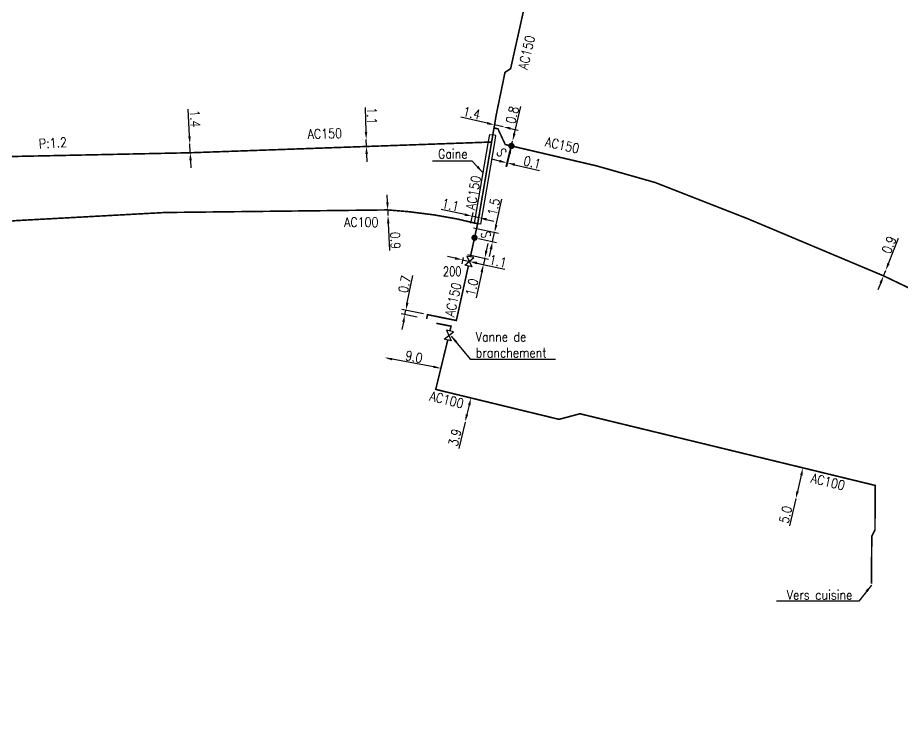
# Model space of a CAD drawing. Header units: millimetres. Extents: x 100882 to 102000, y 121995 to 123000.
# Drawn here: x 101284.4 to 101423.9, y 121999.9 to 122109.5 of the extents above; entities that cross this region are included whole.
import ezdxf
from ezdxf.enums import TextEntityAlignment as Align

# ---------------------------------------------------------------- set-up
doc = ezdxf.new("R2010")
doc.units = ezdxf.units.MM
doc.header["$PDMODE"] = 34
doc.linetypes.add('L_25_AP', pattern=[2000, 1000, 1000])
doc.layers.get('0').update_dxf_attribs({"linetype": 'CONTINUOUS'})
doc.layers.get('DEFPOINTS').update_dxf_attribs({"linetype": 'CONTINUOUS'})
for name, color, linetype in [('L_150', 1, 'CONTINUOUS'), ('L_300', 7, 'CONTINUOUS'), ('L_400', 7, 'CONTINUOUS')]:
    doc.layers.add(name, color=color, linetype=linetype)
doc.styles.add('G_ROMANS', font='ROMANS.SHX', dxfattribs={"width": 0.75})
doc.styles.get("Standard").update_dxf_attribs({"font": 'romans.shx', "width": 0.85})
doc.dimstyles.get("Standard").update_dxf_attribs({"dimtxt": 1.5, "dimasz": 1.2, "dimexe": 0.625, "dimexo": 0.625, "dimgap": 0.25, "dimtad": 1, "dimdec": 1, "dimzin": 0, "dimdsep": 46, "dimtxsty": 'Standard', "dimcen": -0.5, "dimadec": 0, "dimazin": 0, "dimtfac": 1, "dimtdec": 1, "dimtmove": 0, "dimatfit": 3, "dimfxl": 0, "dimtolj": 1, "dimtzin": 0, "dimarcsym": 0})

# ---------------------------------------------------------------- blocks, each defined once
blk = doc.blocks.new('*D265')
at = {"layer": 'DEFPOINTS', "color": 0, "linetype": 'Continuous', "transparency": 16777216}
for p in [(101359.63, 122092.63), (101360.99, 122092.32), (101360.99, 122092.32)]:
    blk.add_point(p, dxfattribs=at)
at = {"layer": 'L_150', "color": 0, "linetype": 'Continuous', "lineweight": -2, "transparency": 16777216}
for p, q in [((101358.46, 122092.9), (101354.31, 122093.84)), ((101360.99, 122092.32), (101359.63, 122092.63)), ((101362.16, 122092.05), (101363.33, 122091.79))]:
    blk.add_line(p, q, dxfattribs=at)
at = {"layer": 'L_150', "color": 0, "linetype": 'Continuous', "transparency": 16777216}
for points in [[(101358.5, 122093.09), (101358.41, 122092.7), (101359.63, 122092.63)], [(101362.2, 122092.25), (101362.12, 122091.86), (101360.99, 122092.32)]]:
    blk.add_solid(points, dxfattribs=at)
at = {"layer": 'L_150', "color": 0, "linetype": 'Continuous', "transparency": 16777216, "insert": (101356.02, 122094.48), "char_height": 1.5, "attachment_point": 5, "rotation": 347.1559}
blk.add_mtext('\\A1;1.4', dxfattribs=at)
blk = doc.blocks.new('*D266')
at = {"layer": 'DEFPOINTS', "color": 0, "linetype": 'Continuous', "transparency": 16777216}
for p in [(101420.96, 122068.83), (101421.3, 122069.67), (101421.3, 122069.67)]:
    blk.add_point(p, dxfattribs=at)
at = {"layer": 'L_150', "color": 0, "linetype": 'Continuous', "lineweight": -2, "transparency": 16777216}
for p, q in [((101421.74, 122070.78), (101423.34, 122074.78)), ((101420.96, 122068.83), (101421.3, 122069.67)), ((101420.52, 122067.72), (101420.07, 122066.6))]:
    blk.add_line(p, q, dxfattribs=at)
at = {"layer": 'L_150', "color": 0, "linetype": 'Continuous', "transparency": 16777216}
for points in [[(101421.56, 122070.85), (101421.93, 122070.71), (101421.3, 122069.67)], [(101420.33, 122067.79), (101420.7, 122067.64), (101420.96, 122068.83)]]:
    blk.add_solid(points, dxfattribs=at)
at = {"layer": 'L_150', "color": 0, "linetype": 'Continuous', "transparency": 16777216, "insert": (101421.84, 122073.71), "char_height": 1.5, "attachment_point": 5, "rotation": 68.2002}
blk.add_mtext('\\A1;0.9', dxfattribs=at)
blk = doc.blocks.new('*D271')
at = {"layer": 'DEFPOINTS', "color": 0, "linetype": 'Continuous', "transparency": 16777216}
for p in [(101355.91, 122049.58), (101354.99, 122045.79), (101354.99, 122045.79)]:
    blk.add_point(p, dxfattribs=at)
at = {"layer": 'L_150', "color": 0, "linetype": 'Continuous', "lineweight": -2, "transparency": 16777216}
for p, q in [((101355.3, 122049.73), (101355.3, 122049.73)), ((101355.62, 122048.42), (101355.27, 122046.96)), ((101354.99, 122045.79), (101353.97, 122041.6)), ((101354.38, 122045.94), (101354.38, 122045.94))]:
    blk.add_line(p, q, dxfattribs=at)
at = {"layer": 'L_150', "color": 0, "linetype": 'Continuous', "transparency": 16777216}
for points in [[(101355.43, 122048.46), (101355.82, 122048.37), (101355.91, 122049.58)], [(101355.07, 122047), (101355.46, 122046.91), (101354.99, 122045.79)]]:
    blk.add_solid(points, dxfattribs=at)
at = {"layer": 'L_150', "color": 0, "linetype": 'Continuous', "transparency": 16777216, "insert": (101353.36, 122043.35), "char_height": 1.5, "attachment_point": 5, "rotation": 76.3625}
blk.add_mtext('\\A1;3.9', dxfattribs=at)
blk = doc.blocks.new('*D272')
at = {"layer": 'DEFPOINTS', "color": 0, "linetype": 'Continuous', "transparency": 16777216}
for p in [(101408.26, 122038.56), (101407.12, 122033.69), (101407.12, 122033.69)]:
    blk.add_point(p, dxfattribs=at)
at = {"layer": 'L_150', "color": 0, "linetype": 'Continuous', "lineweight": -2, "transparency": 16777216}
for p, q in [((101408.87, 122038.41), (101408.87, 122038.41)), ((101407.99, 122037.39), (101407.4, 122034.86)), ((101407.12, 122033.69), (101406.13, 122029.43)), ((101407.73, 122033.55), (101407.73, 122033.55))]:
    blk.add_line(p, q, dxfattribs=at)
at = {"layer": 'L_150', "color": 0, "linetype": 'Continuous', "transparency": 16777216}
for points in [[(101407.79, 122037.43), (101408.18, 122037.34), (101408.26, 122038.56)], [(101407.2, 122034.9), (101407.59, 122034.81), (101407.12, 122033.69)]]:
    blk.add_solid(points, dxfattribs=at)
at = {"layer": 'L_150', "color": 0, "linetype": 'Continuous', "transparency": 16777216, "insert": (101405.52, 122031.2), "char_height": 1.5, "attachment_point": 5, "rotation": 76.8709}
blk.add_mtext('\\A1;5.0', dxfattribs=at)
blk = doc.blocks.new('L_300_11')
at = {"color": 0, "linetype": 'Continuous', "const_width": 0.497, "flags": 128}
blk.add_lwpolyline([(-0.25, 0, 1), (0.25, 0, 1)], format="xyb", close=True, dxfattribs=at)
at = {"color": 0, "linetype": 'Continuous', "style": 'G_ROMANS', "width": 0.75}
blk.add_text('S', height=1.5, dxfattribs=at).set_placement((0, 1.85), align=Align.MIDDLE)
at = {"color": 0, "linetype": 'Continuous', "width": 0.75, "flags": 3}
for tag, p in [('DEF_LEG', (0, -5)), ('DEF_COUP', (0, -7.5)), ('DEF_TYPE', (0, -10))]:
    blk.add_attdef(tag, text='', height=1.2, dxfattribs=at).set_placement(p, align=Align.MIDDLE)
blk = doc.blocks.new('L_300_03')
at = {"color": 0, "linetype": 'Continuous', "flags": 128}
blk.add_lwpolyline([(-1, 0.75), (1, -0.75), (1, 0.75), (-1, -0.75), (-1, 0.75)], dxfattribs=at)
at = {"color": 0, "linetype": 'Continuous', "width": 0.75}
blk.add_attdef('NUM', text='', height=1.5, dxfattribs=at).set_placement((0, 2.1), align=Align.MIDDLE_CENTER)
at = {"color": 0, "linetype": 'Continuous', "width": 0.75, "flags": 3}
for tag, p in [('DEF_LEG', (0, -5)), ('DEF_COUP', (0, -7.5)), ('DEF_TYPE', (0, -10))]:
    blk.add_attdef(tag, text='', height=1.2, dxfattribs=at).set_placement(p, align=Align.MIDDLE)
blk = doc.blocks.new('*D537')
at = {"layer": 'DEFPOINTS', "color": 0, "linetype": 'Continuous', "transparency": 16777216}
for p in [(101342.78, 122079.22), (101342.82, 122078.32), (101342.82, 122078.32)]:
    blk.add_point(p, dxfattribs=at)
at = {"layer": 'L_150', "color": 0, "linetype": 'Continuous', "lineweight": -2, "transparency": 16777216}
for p, q in [((101342.73, 122080.42), (101342.68, 122081.62)), ((101342.78, 122079.22), (101342.82, 122078.32)), ((101342.87, 122077.12), (101343.04, 122072.81))]:
    blk.add_line(p, q, dxfattribs=at)
at = {"layer": 'L_150', "color": 0, "linetype": 'Continuous', "transparency": 16777216}
for points in [[(101342.93, 122080.43), (101342.53, 122080.41), (101342.78, 122079.22)], [(101343.07, 122077.13), (101342.67, 122077.11), (101342.82, 122078.32)]]:
    blk.add_solid(points, dxfattribs=at)
at = {"layer": 'L_150', "color": 0, "linetype": 'Continuous', "transparency": 16777216, "insert": (101343.98, 122074.41), "char_height": 1.5, "attachment_point": 5, "rotation": 272.3625}
blk.add_mtext('\\A1;0.9', dxfattribs=at)
blk = doc.blocks.new('*D538')
at = {"layer": 'DEFPOINTS', "color": 0, "linetype": 'Continuous', "transparency": 16777216}
for p in [(101311.58, 122089.63), (101311.58, 122089.63), (101311.64, 122088.23)]:
    blk.add_point(p, dxfattribs=at)
at = {"layer": 'L_150', "color": 0, "linetype": 'Continuous', "lineweight": -2, "transparency": 16777216}
for p, q in [((101311.52, 122090.83), (101311.33, 122095.08)), ((101311.64, 122088.23), (101311.58, 122089.63)), ((101311.69, 122087.03), (101311.75, 122085.84))]:
    blk.add_line(p, q, dxfattribs=at)
at = {"layer": 'L_150', "color": 0, "linetype": 'Continuous', "transparency": 16777216}
for points in [[(101311.72, 122090.84), (101311.32, 122090.82), (101311.58, 122089.63)], [(101311.89, 122087.04), (101311.49, 122087.03), (101311.64, 122088.23)]]:
    blk.add_solid(points, dxfattribs=at)
at = {"layer": 'L_150', "color": 0, "linetype": 'Continuous', "transparency": 16777216, "insert": (101312.4, 122093.6), "char_height": 1.5, "attachment_point": 5, "rotation": 272.5761}
blk.add_mtext('\\A1;1.4', dxfattribs=at)
blk = doc.blocks.new('*D539')
at = {"layer": 'DEFPOINTS', "color": 0, "linetype": 'Continuous', "transparency": 16777216}
for p in [(101339.39, 122090.32), (101339.39, 122090.32), (101339.42, 122089.22)]:
    blk.add_point(p, dxfattribs=at)
at = {"layer": 'L_150', "color": 0, "linetype": 'Continuous', "lineweight": -2, "transparency": 16777216}
for p, q in [((101339.36, 122091.52), (101339.25, 122095.34)), ((101338.76, 122090.3), (101338.76, 122090.3)), ((101339.42, 122089.22), (101339.39, 122090.32)), ((101338.79, 122089.2), (101338.79, 122089.2)), ((101339.45, 122088.02), (101339.48, 122086.82))]:
    blk.add_line(p, q, dxfattribs=at)
at = {"layer": 'L_150', "color": 0, "linetype": 'Continuous', "transparency": 16777216}
for points in [[(101339.56, 122091.53), (101339.16, 122091.52), (101339.39, 122090.32)], [(101339.65, 122088.03), (101339.25, 122088.02), (101339.42, 122089.22)]]:
    blk.add_solid(points, dxfattribs=at)
at = {"layer": 'L_150', "color": 0, "linetype": 'Continuous', "transparency": 16777216, "insert": (101340.29, 122094.06), "char_height": 1.5, "attachment_point": 5, "rotation": 271.5624}
blk.add_mtext('\\A1;1.1', dxfattribs=at)
blk = doc.blocks.new('*D547')
at = {"layer": 'DEFPOINTS', "color": 0, "linetype": 'Continuous', "transparency": 16777216}
for p in [(101362.38, 122090.1), (101362.29, 122089.3), (101361.55, 122086.65)]:
    blk.add_point(p, dxfattribs=at)
at = {"layer": 'L_300', "color": 0, "linetype": 'Continuous', "lineweight": -2, "transparency": 16777216}
for p, q in [((101362.23, 122089.5), (101361.41, 122086.04)), ((101362.14, 122088.7), (101361.5, 122086.02)), ((101360.38, 122086.93), (101359.22, 122087.21)), ((101361.55, 122086.65), (101361.65, 122086.63)), ((101362.82, 122086.35), (101366.71, 122085.42))]:
    blk.add_line(p, q, dxfattribs=at)
at = {"layer": 'L_300', "color": 0, "linetype": 'Continuous', "transparency": 16777216}
for points in [[(101360.43, 122087.12), (101360.34, 122086.73), (101361.55, 122086.65)], [(101362.86, 122086.54), (101362.77, 122086.15), (101361.65, 122086.63)]]:
    blk.add_solid(points, dxfattribs=at)
at = {"layer": 'L_300', "color": 0, "linetype": 'Continuous', "transparency": 16777216, "insert": (101365.58, 122086.71), "char_height": 1.5, "attachment_point": 5, "rotation": 346.571}
blk.add_mtext('\\A1;0.1', dxfattribs=at)
blk = doc.blocks.new('*D548')
at = {"layer": 'DEFPOINTS', "color": 0, "linetype": 'Continuous', "transparency": 16777216}
for p in [(101362.47, 122090.08), (101362.47, 122090.08), (101362.29, 122089.3)]:
    blk.add_point(p, dxfattribs=at)
at = {"layer": 'L_300', "color": 0, "linetype": 'Continuous', "lineweight": -2, "transparency": 16777216}
for p, q in [((101362.75, 122091.25), (101363.77, 122095.5)), ((101362.29, 122089.3), (101362.47, 122090.08)), ((101362.01, 122088.14), (101361.73, 122086.97))]:
    blk.add_line(p, q, dxfattribs=at)
at = {"layer": 'L_300', "color": 0, "linetype": 'Continuous', "transparency": 16777216}
for points in [[(101362.56, 122091.3), (101362.95, 122091.2), (101362.47, 122090.08)], [(101361.81, 122088.18), (101362.2, 122088.09), (101362.29, 122089.3)]]:
    blk.add_solid(points, dxfattribs=at)
at = {"layer": 'L_300', "color": 0, "linetype": 'Continuous', "transparency": 16777216, "insert": (101362.43, 122094.19), "char_height": 1.5, "attachment_point": 5, "rotation": 76.571}
blk.add_mtext('\\A1;0.8', dxfattribs=at)
blk = doc.blocks.new('*D551')
at = {"layer": 'DEFPOINTS', "color": 0, "linetype": 'Continuous', "transparency": 16777216}
for p in [(101356.09, 122078.22), (101355.72, 122076.54), (101356.47, 122074.84)]:
    blk.add_point(p, dxfattribs=at)
at = {"layer": 'L_300', "color": 0, "linetype": 'Continuous', "lineweight": -2, "transparency": 16777216}
for p, q in [((101354.92, 122078.48), (101351.19, 122079.3)), ((101355.86, 122077.15), (101356.23, 122078.83)), ((101356.61, 122075.45), (101357.3, 122078.6)), ((101357.17, 122077.99), (101356.09, 122078.22)), ((101358.34, 122077.73), (101359.51, 122077.47))]:
    blk.add_line(p, q, dxfattribs=at)
at = {"layer": 'L_300', "color": 0, "linetype": 'Continuous', "transparency": 16777216}
for points in [[(101354.96, 122078.68), (101354.88, 122078.29), (101356.09, 122078.22)], [(101358.38, 122077.92), (101358.3, 122077.53), (101357.17, 122077.99)]]:
    blk.add_solid(points, dxfattribs=at)
at = {"layer": 'L_300', "color": 0, "linetype": 'Continuous', "transparency": 16777216, "insert": (101352.68, 122080), "char_height": 1.5, "attachment_point": 5, "rotation": 347.563}
blk.add_mtext('\\A1;1.1', dxfattribs=at)
blk = doc.blocks.new('*D552')
at = {"layer": 'DEFPOINTS', "color": 0, "linetype": 'Continuous', "transparency": 16777216}
for p in [(101355.72, 122076.54), (101359.63, 122075.68), (101356.47, 122074.84)]:
    blk.add_point(p, dxfattribs=at)
at = {"layer": 'L_300', "color": 0, "linetype": 'Continuous', "lineweight": -2, "transparency": 16777216}
for p, q in [((101359.89, 122076.85), (101360.79, 122080.94)), ((101356.33, 122076.41), (101360.24, 122075.55)), ((101359.31, 122074.22), (101359.63, 122075.68)), ((101357.08, 122074.71), (101359.92, 122074.08)), ((101359.05, 122073.05), (101358.79, 122071.87))]:
    blk.add_line(p, q, dxfattribs=at)
at = {"layer": 'L_300', "color": 0, "linetype": 'Continuous', "transparency": 16777216}
for points in [[(101359.69, 122076.9), (101360.09, 122076.81), (101359.63, 122075.68)], [(101358.85, 122073.09), (101359.25, 122073), (101359.31, 122074.22)]]:
    blk.add_solid(points, dxfattribs=at)
at = {"layer": 'L_300', "color": 0, "linetype": 'Continuous', "transparency": 16777216, "insert": (101359.49, 122079.7), "char_height": 1.5, "attachment_point": 5, "rotation": 77.563}
blk.add_mtext('\\A1;1.5', dxfattribs=at)
blk = doc.blocks.new('*D553')
at = {"layer": 'DEFPOINTS', "color": 0, "linetype": 'Continuous', "transparency": 16777216}
for p in [(101354.79, 122072.31), (101354.58, 122071.34), (101355.65, 122071.1)]:
    blk.add_point(p, dxfattribs=at)
at = {"layer": 'L_300', "color": 0, "linetype": 'Continuous', "lineweight": -2, "transparency": 16777216}
for p, q in [((101353.4, 122071.6), (101352.23, 122071.86)), ((101354.65, 122071.7), (101354.44, 122070.73)), ((101354.58, 122071.34), (101355.65, 122071.1)), ((101356.82, 122070.84), (101361.22, 122069.87))]:
    blk.add_line(p, q, dxfattribs=at)
at = {"layer": 'L_300', "color": 0, "linetype": 'Continuous', "transparency": 16777216}
for points in [[(101353.45, 122071.79), (101353.36, 122071.4), (101354.58, 122071.34)], [(101356.86, 122071.04), (101356.78, 122070.65), (101355.65, 122071.1)]]:
    blk.add_solid(points, dxfattribs=at)
at = {"layer": 'L_300', "color": 0, "linetype": 'Continuous', "transparency": 16777216, "insert": (101360.16, 122071.13), "char_height": 1.5, "attachment_point": 5, "rotation": 347.563}
blk.add_mtext('\\A1;1.1', dxfattribs=at)
blk = doc.blocks.new('*D554')
at = {"layer": 'DEFPOINTS', "color": 0, "linetype": 'Continuous', "transparency": 16777216}
for p in [(101354.79, 122072.31), (101355.65, 122071.1), (101357.87, 122070.61)]:
    blk.add_point(p, dxfattribs=at)
at = {"layer": 'L_300', "color": 0, "linetype": 'Continuous', "lineweight": -2, "transparency": 16777216}
for p, q in [((101358.34, 122072.76), (101358.6, 122073.93)), ((101355.4, 122072.18), (101358.69, 122071.45)), ((101358.08, 122071.59), (101357.87, 122070.61)), ((101356.26, 122070.97), (101358.48, 122070.48)), ((101357.61, 122069.44), (101356.71, 122065.35))]:
    blk.add_line(p, q, dxfattribs=at)
at = {"layer": 'L_300', "color": 0, "linetype": 'Continuous', "transparency": 16777216}
for points in [[(101358.14, 122072.8), (101358.53, 122072.71), (101358.08, 122071.59)], [(101357.41, 122069.48), (101357.8, 122069.4), (101357.87, 122070.61)]]:
    blk.add_solid(points, dxfattribs=at)
at = {"layer": 'L_300', "color": 0, "linetype": 'Continuous', "transparency": 16777216, "insert": (101356.05, 122067.03), "char_height": 1.5, "attachment_point": 5, "rotation": 77.563}
blk.add_mtext('\\A1;1.0', dxfattribs=at)
blk = doc.blocks.new('*D555')
at = {"layer": 'DEFPOINTS', "color": 0, "linetype": 'Continuous', "transparency": 16777216}
for p in [(101345.49, 122062.72), (101348.03, 122062.2), (101349.05, 122062.71)]:
    blk.add_point(p, dxfattribs=at)
at = {"layer": 'L_150', "color": 0, "linetype": 'Continuous', "lineweight": -2, "transparency": 16777216}
for p, q in [((101345.87, 122064.58), (101346.74, 122068.86)), ((101348.44, 122062.83), (101345.02, 122063.53)), ((101345.49, 122062.72), (101345.63, 122063.4)), ((101347.42, 122062.33), (101344.88, 122062.84)), ((101345.25, 122061.54), (101345.02, 122060.36))]:
    blk.add_line(p, q, dxfattribs=at)
at = {"layer": 'L_150', "color": 0, "linetype": 'Continuous', "transparency": 16777216}
for points in [[(101345.67, 122064.62), (101346.07, 122064.54), (101345.63, 122063.4)], [(101345.06, 122061.58), (101345.45, 122061.5), (101345.49, 122062.72)]]:
    blk.add_solid(points, dxfattribs=at)
at = {"layer": 'L_150', "color": 0, "linetype": 'Continuous', "transparency": 16777216, "insert": (101345.44, 122067.51), "char_height": 1.5, "attachment_point": 5, "rotation": 78.5567}
blk.add_mtext('\\A1;0.7', dxfattribs=at)
blk = doc.blocks.new('*D556')
at = {"layer": 'DEFPOINTS', "color": 0, "linetype": 'Continuous', "transparency": 16777216}
for p in [(101342.32, 122055.92), (101342.32, 122055.92), (101351.16, 122054.26)]:
    blk.add_point(p, dxfattribs=at)
at = {"layer": 'L_150', "color": 0, "linetype": 'Continuous', "lineweight": -2, "transparency": 16777216}
for p, q in [((101342.43, 122056.53), (101342.43, 122056.53)), ((101349.98, 122054.48), (101343.5, 122055.7)), ((101351.28, 122054.88), (101351.28, 122054.88))]:
    blk.add_line(p, q, dxfattribs=at)
at = {"layer": 'L_150', "color": 0, "linetype": 'Continuous', "transparency": 16777216}
for points in [[(101343.53, 122055.89), (101343.46, 122055.5), (101342.32, 122055.92)], [(101350.02, 122054.68), (101349.95, 122054.29), (101351.16, 122054.26)]]:
    blk.add_solid(points, dxfattribs=at)
at = {"layer": 'L_150', "color": 0, "linetype": 'Continuous', "transparency": 16777216, "insert": (101346.92, 122056.07), "char_height": 1.5, "attachment_point": 5, "rotation": 349.4023}
blk.add_mtext('\\A1;9.0', dxfattribs=at)

msp = doc.modelspace()

# ---------------------------------------------------------------- linework, layer by layer
at = {"layer": 'L_150', "linetype": 'L_25_AP', "const_width": 0.25, "flags": 128}
for points in [[(101355.81, 122071.83), (101356.47, 122074.84), (101356.96, 122077.04), (101359.16, 122089.92), (101359.54, 122092.14), (101359.63, 122092.63), (101359.86, 122094.06), (101361.27, 122100.89), (101362.16, 122101.49), (101367.43, 122125.09), (101367.92, 122127.85), (101370.1, 122140.15), (101370.72, 122143.67), (101408.63, 122207.25), (101433.38, 122249.19), (101449.7, 122276.89), (101452.09, 122280.94), (101452.09, 122280.94), (101453.1, 122282.66), (101454.81, 122285.56), (101459.36, 122287), (101469.56, 122290.24), (101469.56, 122290.24), (101498.72, 122299.99), (101512.46, 122304.7), (101558.18, 122319.7), (101605.59, 122335.76), (101623.6, 122341.52), (101627.1, 122342.64), (101631.32, 122344.33), (101687.19, 122363), (101690.15, 122363.99)], [(101359.16, 122089.92), (101339.42, 122089.22), (101339.42, 122089.22), (101311.64, 122088.23), (101311.64, 122088.23), (101265.02, 122087.25), (101260.31, 122087.15), (101260.31, 122087.15), (101259.42, 122088.09), (101258.52, 122089.03), (101258.52, 122089.03), (101259.46, 122096.72), (101261.82, 122104.41), (101261.82, 122104.41), (101261.82, 122104.41), (101261.82, 122104.41), (101261.82, 122104.41), (101261.82, 122104.41), (101262.53, 122106.65), (101262.83, 122107.6), (101262.83, 122107.6), (101262.83, 122107.6)], [(101348.91, 122062.02), (101349.05, 122062.71), (101353.6, 122061.79), (101355.49, 122070.37)], [(101350.45, 122061.35), (101352.77, 122060.89), (101352.59, 122060.16)], [(101352.24, 122058.7), (101351.16, 122054.26), (101350.35, 122050.93), (101355.91, 122049.58), (101369.79, 122046.21), (101373.09, 122047.09), (101408.26, 122038.56), (101419.66, 122035.79), (101419.61, 122028.77), (101419.11, 122027.77), (101419.05, 122020.31)]]:
    msp.add_lwpolyline(points, dxfattribs=at)
for points in [[(101359.54, 122092.14), (101360.16, 122092), (101361.31, 122089.53), (101361.31, 122089.53), (101361.31, 122089.53), (101362.29, 122089.3), (101375.68, 122086.17), (101384.95, 122083.54), (101399.55, 122077.83), (101399.55, 122077.83), (101420.96, 122068.83), (101420.96, 122068.83), (101420.96, 122068.83), (101430.11, 122064.46), (101449.62, 122055.14), (101457.82, 122051.23), (101457.82, 122051.23), (101457.82, 122051.23), (101499.46, 122034.38), (101499.46, 122034.38), (101505.47, 122031.77), (101505.94, 122030.34), (101508.65, 122029.16), (101509.47, 122028.81), (101509.47, 122028.81), (101510.84, 122029.44), (101511.07, 122029.34), (101514.19, 122027.99), (101526.21, 122022.93), (101526.21, 122022.93, 0.106002), (101535.25, 122021.52), (101535.25, 122021.52), (101538.25, 122021.65), (101597.78, 122041.05), (101597.78, 122041.05), (101597.78, 122041.05), (101597.78, 122041.05), (101597.78, 122041.05), (101597.78, 122041.05), (101597.78, 122041.05), (101597.78, 122041.05), (101673.08, 122065.23), (101708.46, 122076.72), (101708.46, 122076.72), (101708.46, 122076.72), (101723.53, 122081.58), (101769.07, 122096.26), (101769.07, 122096.26), (101838.49, 122118.67), (101863.61, 122126.8), (101959.66, 122158.64), (101959.66, 122158.64), (102000, 122171.55)], [(101234.94, 122000, -0.022615), (101235.06, 122007.55, -0.03637), (101239.29, 122038.62), (101239.29, 122038.62), (101239.29, 122038.62), (101239.29, 122038.62), (101239.29, 122038.62), (101239.29, 122038.62), (101240.29, 122044.5), (101245.7, 122056.16, -0.073968), (101251.22, 122067.86, -0.102037), (101258.04, 122074.63), (101261.91, 122075.13), (101265.27, 122075.49), (101270.64, 122076.07), (101284.11, 122077.53), (101307.61, 122078.81), (101307.61, 122078.81), (101342.78, 122079.22), (101342.78, 122079.22), (101346.09, 122078.94), (101350.08, 122078.44), (101353.69, 122077.8), (101356.96, 122077.04)]]:
    msp.add_lwpolyline(points, format="xyb", dxfattribs=at)
at = {"layer": 'L_400', "color": 7, "linetype": 'CONTINUOUS'}
for p, q in [((101358.67, 122090.01), (101358.86, 122091.12)), ((101358.86, 122091.12), (101359.35, 122091.03)), ((101359.84, 122090.95), (101359.35, 122091.03)), ((101356.47, 122077.13), (101358.67, 122090.01)), ((101357.45, 122076.96), (101359.65, 122089.84)), ((101359.65, 122089.84), (101359.84, 122090.95)), ((101356.47, 122077.13), (101356.96, 122077.04)), ((101357.45, 122076.96), (101356.96, 122077.04))]:
    msp.add_line(p, q, dxfattribs=at)

# ---------------------------------------------------------------- block references
at = {"layer": 'L_300'}
for p, rotation in [((101362.29, 122089.3), 123.1817347112304), ((101356.47, 122074.84), 284.8112262384216)]:
    msp.add_blockref('L_300_11', p, dxfattribs=dict(at, rotation=rotation))
ref = msp.add_blockref('L_300_03', (101355.65, 122071.1), dxfattribs=dict(at, xscale=0.7500000000001784, yscale=0.7500000000001784, zscale=0.7500000000001784, rotation=77.56296298761956))
ref.add_attrib('NUM', '200', dxfattribs={"layer": '0', "color": 0, "linetype": 'Continuous', "height": 1.5, "width": 0.75}).set_placement((101352.95, 122069.54), align=Align.MIDDLE_CENTER)
at = {"layer": 'L_300', "xscale": 0.7499999999998631, "yscale": 0.7499999999998631, "zscale": 0.7499999999998631, "rotation": 76.36250691166661}
msp.add_blockref('L_300_03', (101352.42, 122059.43), dxfattribs=at)

# ---------------------------------------------------------------- texts
at = {"layer": 'L_150', "linetype": 'Continuous', "width": 0.85}
for s, rotation, p in [('AC150', 76.9047, (101364.79, 122101.23)), ('AC150', 1.6945, (101330.18, 122090.41)), ('AC150', 347.6936, (101367.51, 122089.26)), ('AC150', 80.2962, (101356.57, 122079.14)), ('AC100', 359.9703, (101335.91, 122076.53)), ('AC150', 77.563, (101353.25, 122062.28)), ('AC100', 346.3625, (101349.28, 122049.2)), ('AC100', 346.3625, (101409.4, 122036.27))]:
    msp.add_text(s, height=1.5, rotation=rotation, dxfattribs=at).set_placement(p)
at = {"layer": 'L_150', "linetype": 'Continuous', "insert": (101292.24, 122089.17), "char_height": 1.5, "attachment_point": 9, "rotation": 3.7437}
msp.add_mtext('\\A1;P:1.2', dxfattribs=at)
at = {"layer": 'L_150', "linetype": 'Continuous', "insert": (101416.04, 122017.79), "char_height": 1.5, "attachment_point": 9}
msp.add_mtext('\\A1;Vers cuisine', dxfattribs=at)
at = {"layer": 'L_300', "linetype": 'Continuous', "insert": (101356.66, 122055.96), "char_height": 1.5, "attachment_point": 7}
msp.add_mtext('\\A1;Vanne de\\Pbranchement', dxfattribs=at)
at = {"layer": 'L_400', "linetype": 'Continuous', "insert": (101355.36, 122088.8), "char_height": 1.5, "attachment_point": 3}
msp.add_mtext('\\A1;Gaine', dxfattribs=at)

# ---------------------------------------------------------------- dimensions: what is measured, and where the dimension line sits
at = {"layer": 'L_150', "linetype": 'Continuous'}
for base, p1, p2, angle, picture, middle in [((101339.39, 122090.32), (101339.42, 122089.22), (101339.39, 122090.32), 271.5624, '*D539', (101339.29, 122094.03)), ((101360.99, 122092.32), (101359.63, 122092.63), (101360.99, 122092.32), 167.1559, '*D265', (101355.8, 122093.5)), ((101311.58, 122089.63), (101311.64, 122088.23), (101311.58, 122089.63), 272.5761, '*D538', (101311.4, 122093.55)), ((101342.82, 122078.32), (101342.78, 122079.22), (101342.82, 122078.32), 92.3625, '*D537', (101342.98, 122074.37)), ((101421.3, 122069.67), (101420.96, 122068.83), (101421.3, 122069.67), 248.2002, '*D266', (101422.77, 122073.34)), ((101345.49, 122062.72), (101349.05, 122062.71), (101348.03, 122062.2), 78.5567, '*D555', (101346.42, 122067.31)), ((101342.32, 122055.92), (101351.16, 122054.26), (101342.32, 122055.92), 349.4023, '*D556', (101346.74, 122055.09)), ((101354.99, 122045.79), (101355.91, 122049.58), (101354.99, 122045.79), 76.3625, '*D271', (101354.34, 122043.11)), ((101407.12, 122033.69), (101408.26, 122038.56), (101407.12, 122033.69), 76.8709, '*D272', (101406.49, 122030.97))]:
    dim = msp.add_linear_dim(base=base, p1=p1, p2=p2, angle=angle, dimstyle='Standard', dxfattribs=at)
    dim.commit()
    dim.dimension.update_dxf_attribs({"geometry": picture, "text_midpoint": middle, "dimtype": 160})
at = {"layer": 'L_300', "linetype": 'Continuous'}
for base, p1, p2, angle, picture, middle in [((101362.47, 122090.08), (101362.29, 122089.3), (101362.47, 122090.08), 256.571, '*D548', (101363.4, 122093.96)), ((101361.55, 122086.65), (101362.29, 122089.3), (101362.38, 122090.1), 346.571, '*D547', (101365.35, 122085.74)), ((101356.09, 122078.22), (101356.47, 122074.84), (101355.72, 122076.54), 347.563, '*D551', (101352.47, 122079.02)), ((101359.63, 122075.68), (101356.47, 122074.84), (101355.72, 122076.54), 257.563, '*D552', (101360.47, 122079.49)), ((101357.87, 122070.61), (101354.79, 122072.31), (101355.65, 122071.1), 257.563, '*D554', (101357.03, 122066.81)), ((101354.58, 122071.34), (101355.65, 122071.1), (101354.79, 122072.31), 347.563, '*D553', (101359.94, 122070.16))]:
    dim = msp.add_linear_dim(base=base, p1=p1, p2=p2, angle=angle, dimstyle='Standard', dxfattribs=at)
    dim.commit()
    dim.dimension.update_dxf_attribs({"geometry": picture, "text_midpoint": middle, "dimtype": 160})

# ---------------------------------------------------------------- leaders
at = {"layer": 'L_150', "linetype": 'Continuous', "annotation_type": 0, "has_hookline": 1, "hookline_direction": 1, "text_width": 11.54}
msp.add_leader([(101419.05, 122020.06), (101417.06, 122017.54), (101415.86, 122017.54)], dimstyle='Standard', dxfattribs=at)
at = {"layer": 'L_300', "linetype": 'Continuous', "annotation_type": 0, "has_hookline": 1, "hookline_direction": 0, "text_width": 12.02}
msp.add_leader([(101352.81, 122059.34), (101355.78, 122055.71), (101356.98, 122055.71)], dimstyle='Standard', dxfattribs=at)
at = {"layer": 'L_400', "linetype": 'Continuous', "annotation_type": 0, "has_hookline": 1, "hookline_direction": 1, "text_width": 4.8}
msp.add_leader([(101357.74, 122085.16), (101356.09, 122086.92), (101354.89, 122086.92)], dimstyle='Standard', override={"dimgap": 0.25, "dimtad": 1}, dxfattribs=at)

doc.saveas('drawing.dxf')
